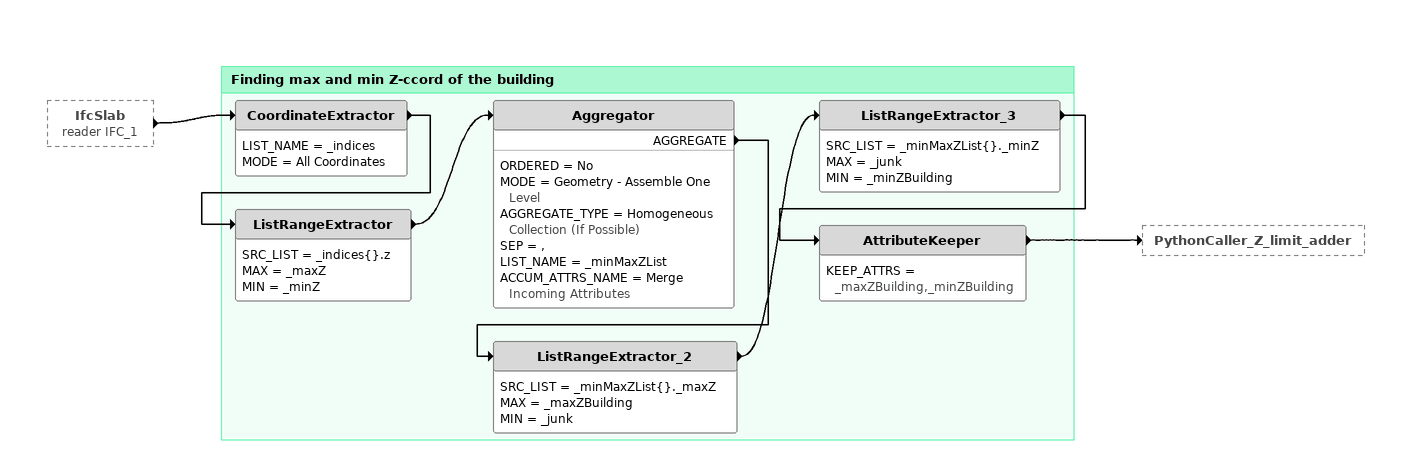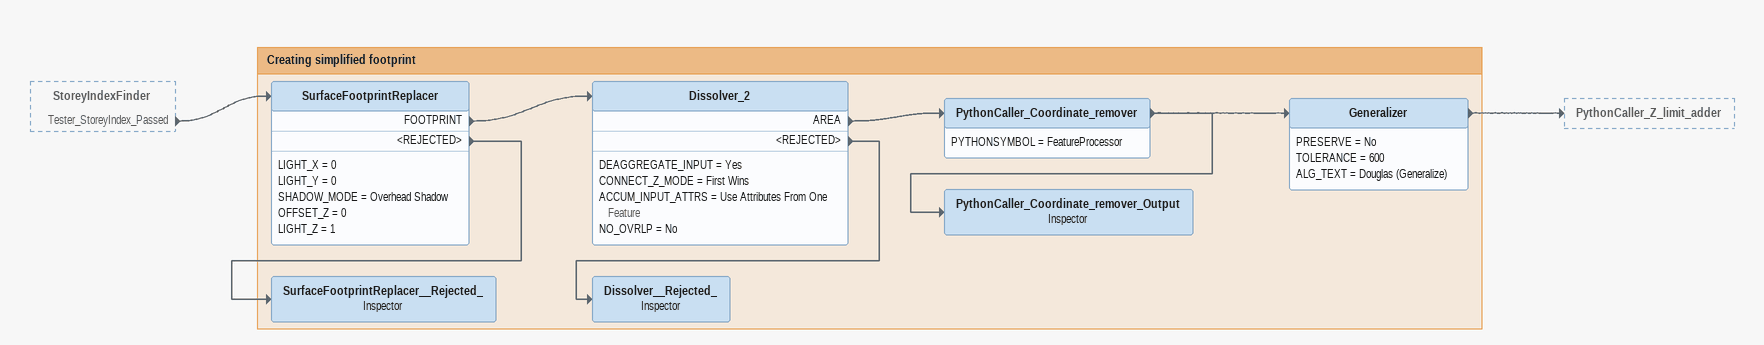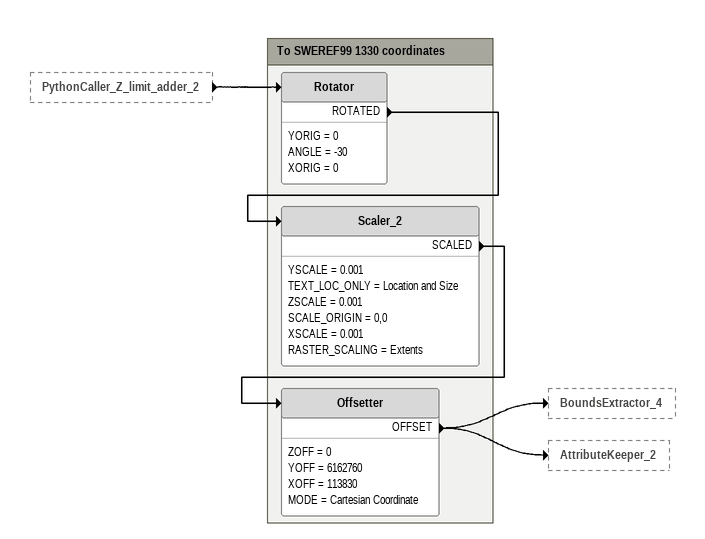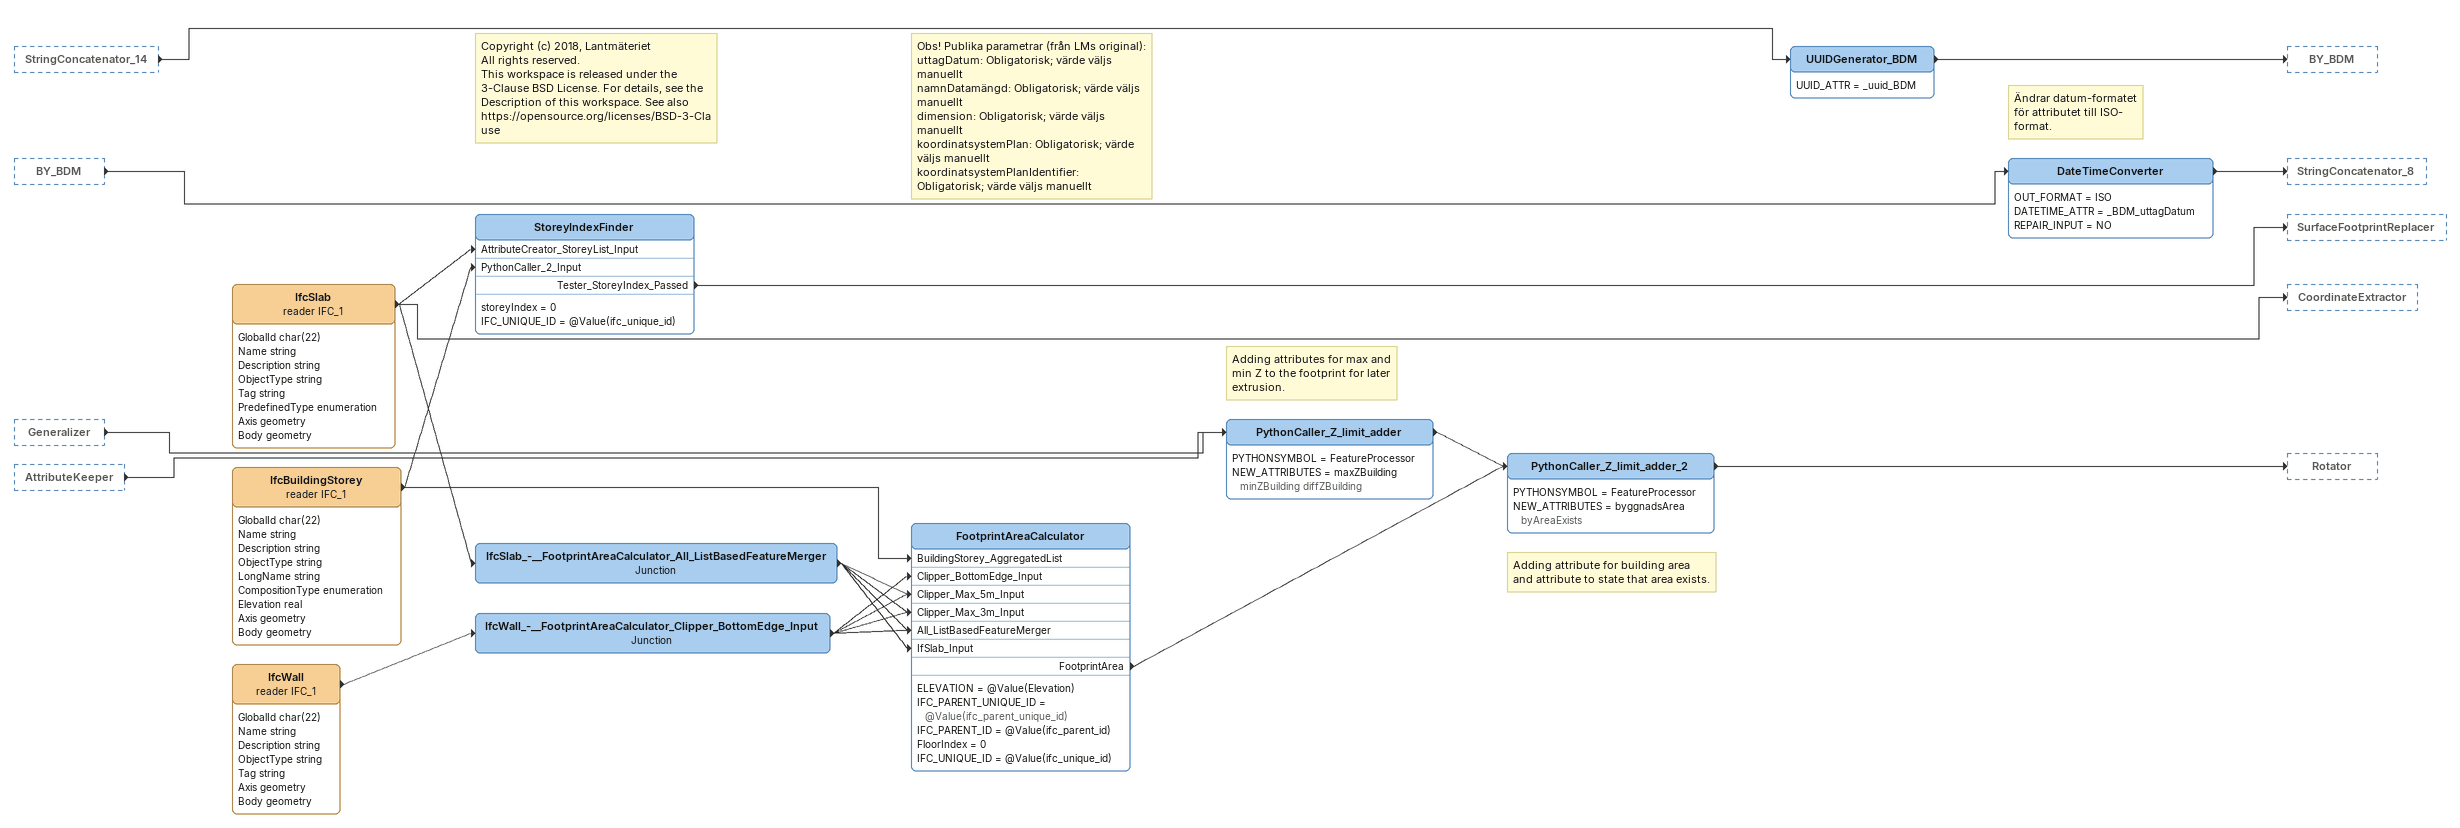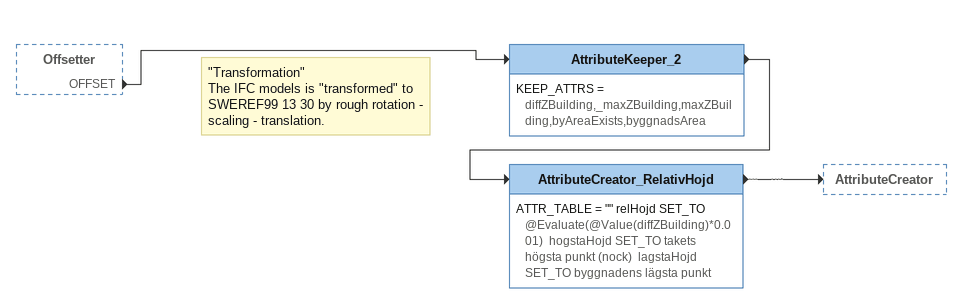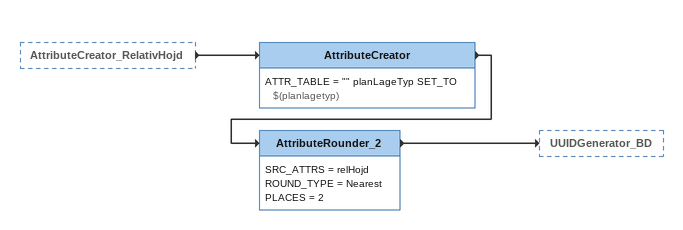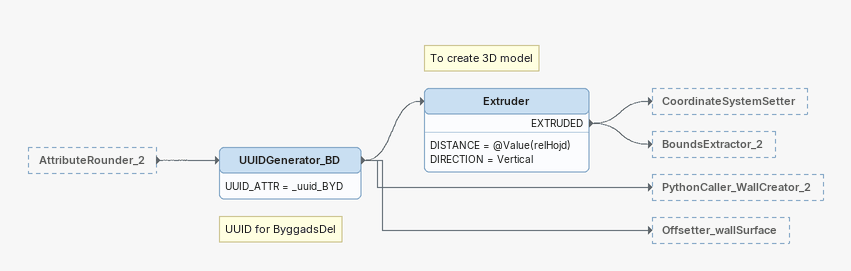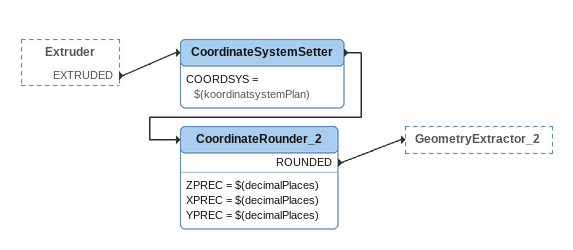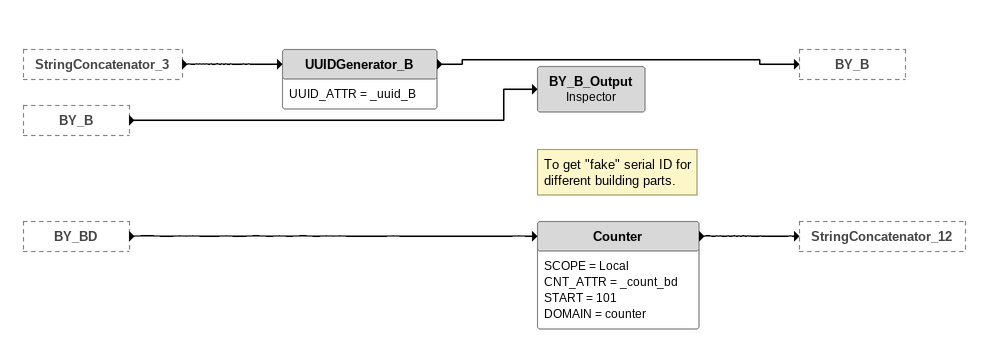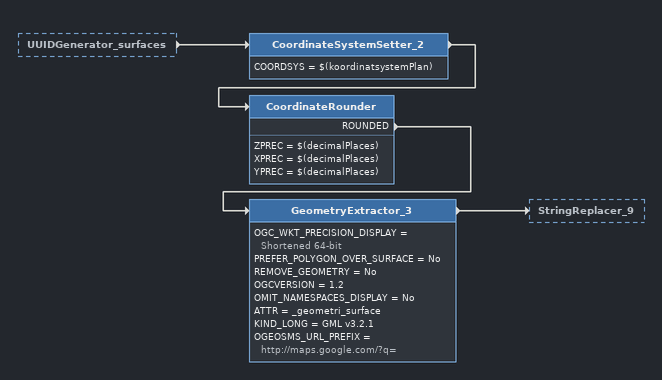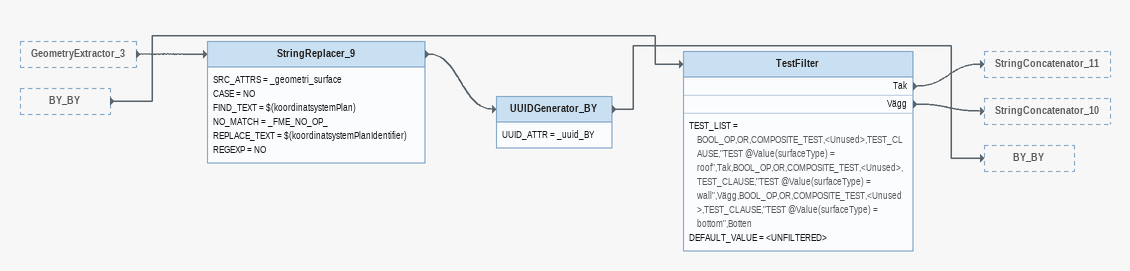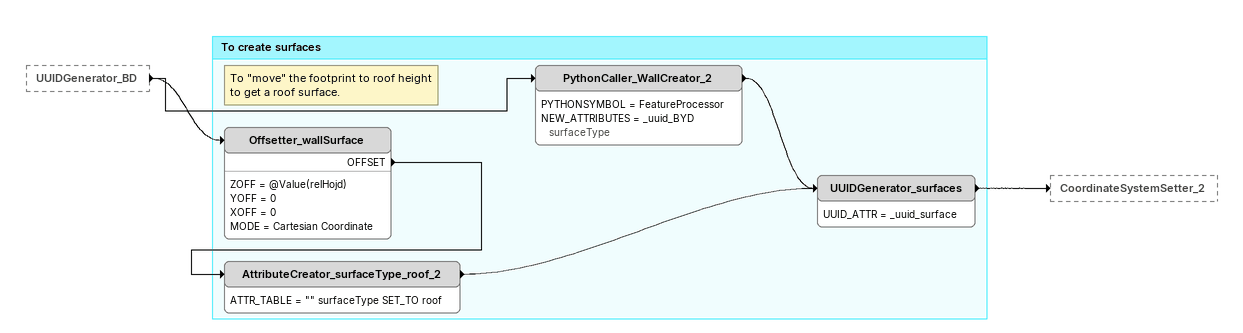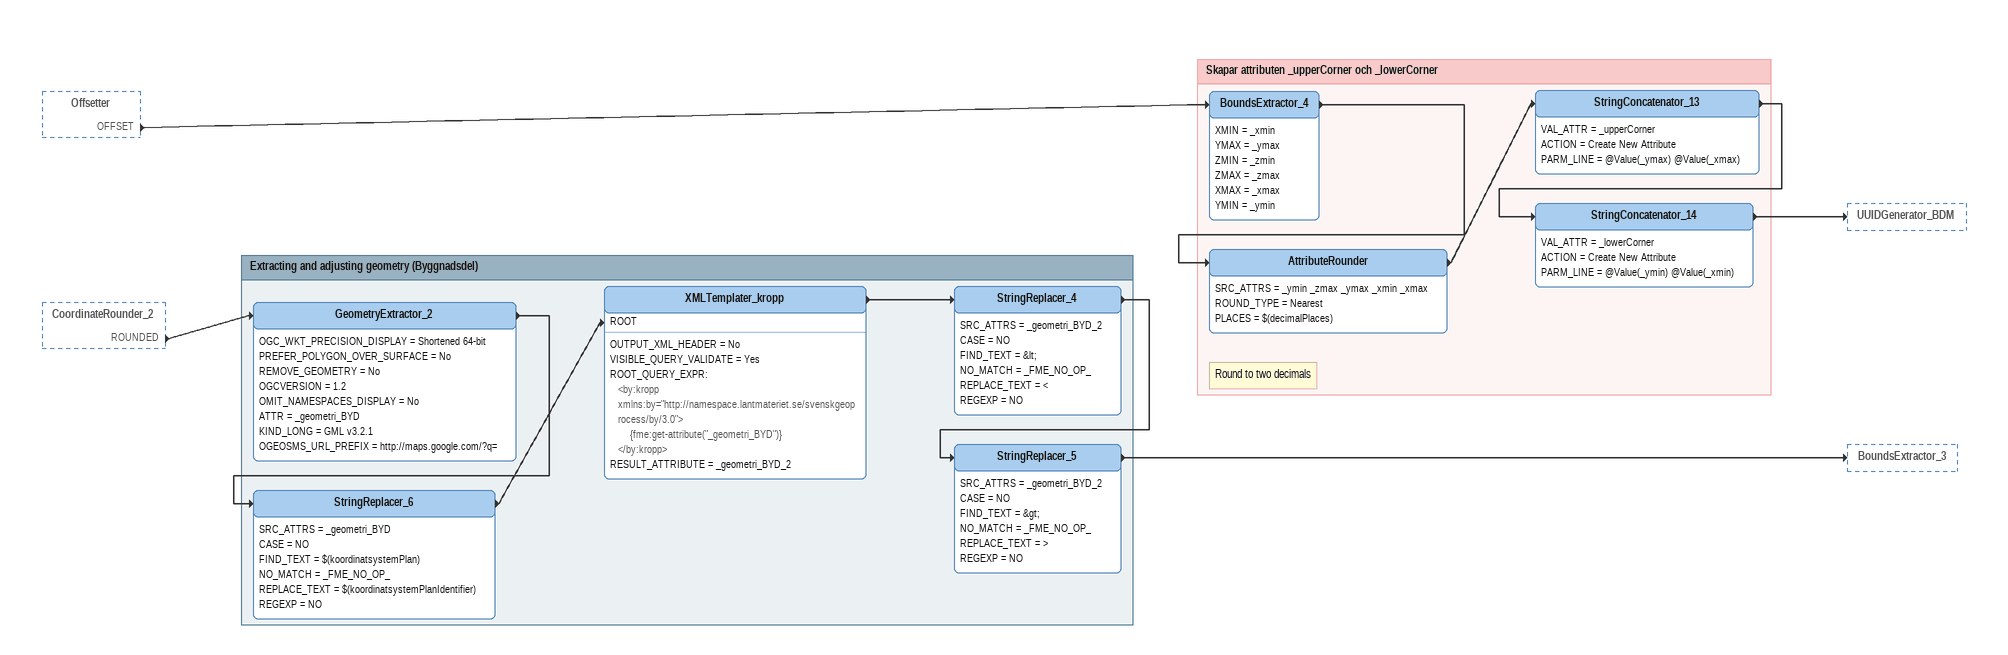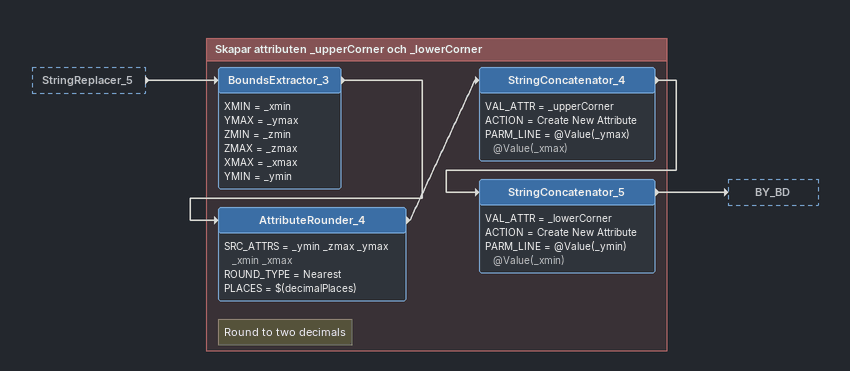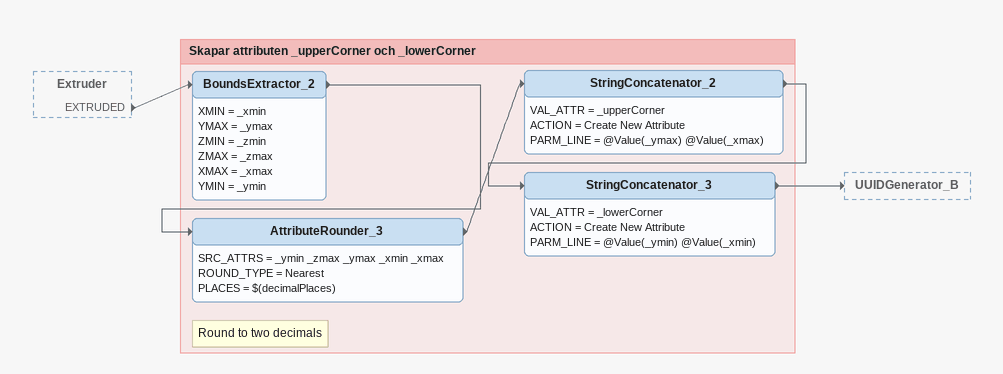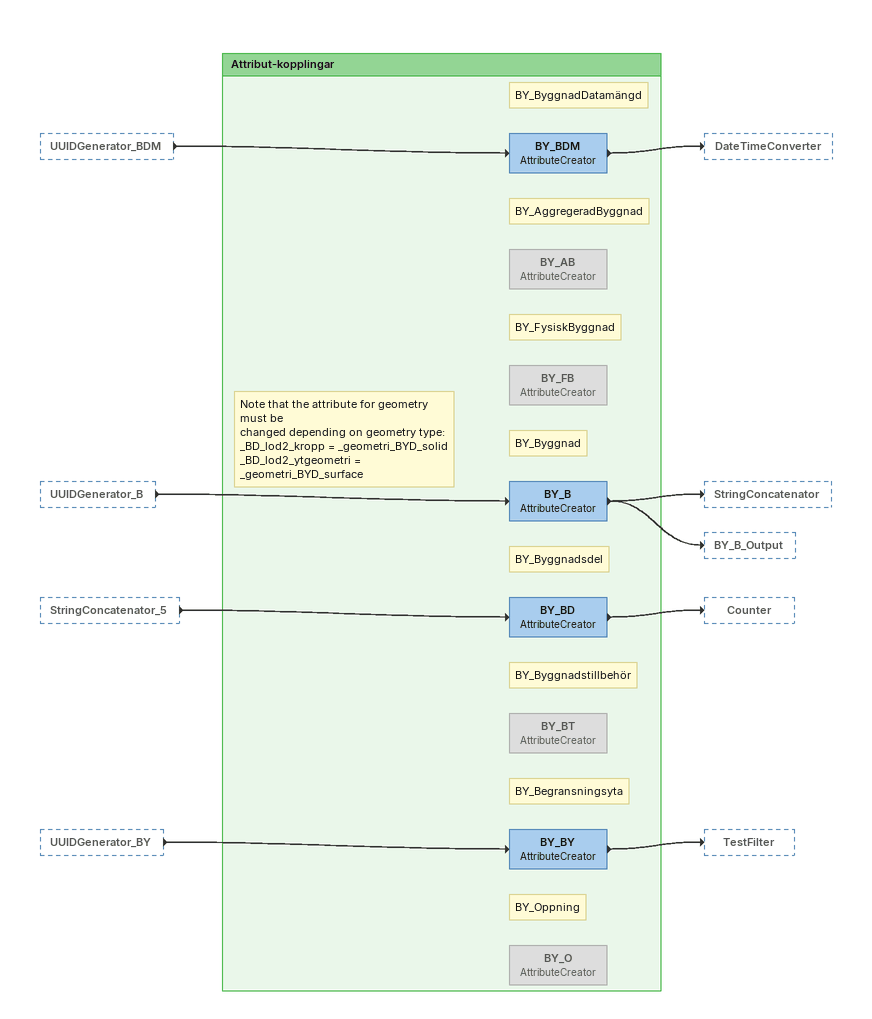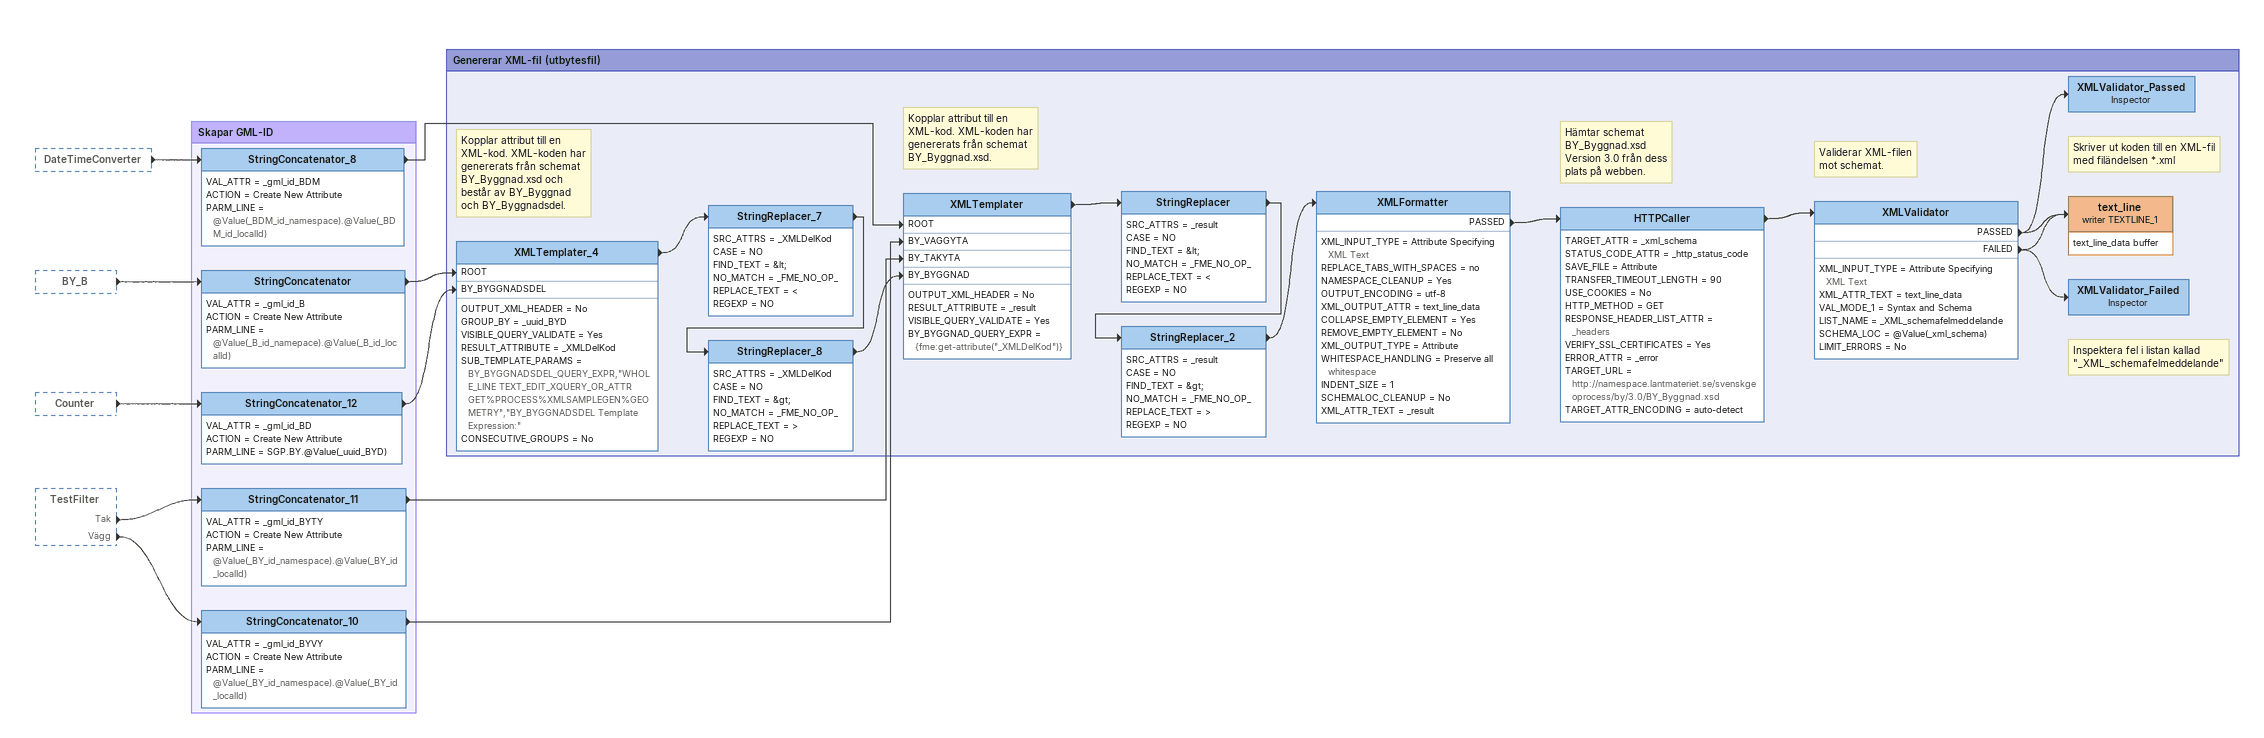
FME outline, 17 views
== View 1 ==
IfcSlab (reader IFC_1) [outside]
    -> CoordinateExtractor

Bookmark: Finding max and min Z-ccord of the building
CoordinateExtractor
    LIST_NAME = _indices
    MODE = All Coordinates
    -> ListRangeExtractor
ListRangeExtractor
    SRC_LIST = _indices{}.z
    MAX = _maxZ
    MIN = _minZ
    -> Aggregator
Aggregator
    ORDERED = No
    MODE = Geometry - Assemble One Level
    AGGREGATE_TYPE = Homogeneous Collection (If Possible)
    SEP = ,
    LIST_NAME = _minMaxZList
    ACCUM_ATTRS_NAME = Merge Incoming Attributes
    AGGREGATE -> ListRangeExtractor_2
ListRangeExtractor_2
    SRC_LIST = _minMaxZList{}._maxZ
    MAX = _maxZBuilding
    MIN = _junk
    -> ListRangeExtractor_3
ListRangeExtractor_3
    SRC_LIST = _minMaxZList{}._minZ
    MAX = _junk
    MIN = _minZBuilding
    -> AttributeKeeper
AttributeKeeper
    KEEP_ATTRS = _maxZBuilding,_minZBuilding
    -> PythonCaller_Z_limit_adder

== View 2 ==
StoreyIndexFinder [outside]
    Tester_StoreyIndex_Passed -> SurfaceFootprintReplacer

Bookmark: Creating simplified footprint
SurfaceFootprintReplacer
    LIGHT_X = 0
    LIGHT_Y = 0
    SHADOW_MODE = Overhead Shadow
    OFFSET_Z = 0
    LIGHT_Z = 1
    FOOTPRINT -> Dissolver_2
    <REJECTED> -> SurfaceFootprintReplacer__Rejected_
Dissolver_2
    DEAGGREGATE_INPUT = Yes
    CONNECT_Z_MODE = First Wins
    ACCUM_INPUT_ATTRS = Use Attributes From One Feature
    NO_OVRLP = No
    AREA -> PythonCaller_Coordinate_remover
    <REJECTED> -> Dissolver__Rejected_
PythonCaller_Coordinate_remover
    PYTHONSYMBOL = FeatureProcessor
    -> Generalizer
    -> PythonCaller_Coordinate_remover_Output
Generalizer
    PRESERVE = No
    TOLERANCE = 600
    ALG_TEXT = Douglas (Generalize)
    -> PythonCaller_Z_limit_adder
PythonCaller_Coordinate_remover_Output: Inspector
Dissolver__Rejected_: Inspector
SurfaceFootprintReplacer__Rejected_: Inspector

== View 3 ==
PythonCaller_Z_limit_adder_2 [outside]
    -> Rotator

Bookmark: To SWEREF99 1330 coordinates
Rotator
    YORIG = 0
    ANGLE = -30
    XORIG = 0
    ROTATED -> Scaler_2
Scaler_2
    YSCALE = 0.001
    TEXT_LOC_ONLY = Location and Size
    ZSCALE = 0.001
    SCALE_ORIGIN = 0,0
    XSCALE = 0.001
    RASTER_SCALING = Extents
    SCALED -> Offsetter
Offsetter
    ZOFF = 0
    YOFF = 6162760
    XOFF = 113830
    MODE = Cartesian Coordinate
    OFFSET -> BoundsExtractor_4
    OFFSET -> AttributeKeeper_2

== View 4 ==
StringConcatenator_14 [outside]
    -> UUIDGenerator_BDM
BY_BDM [outside]
    -> DateTimeConverter
Generalizer [outside]
    -> PythonCaller_Z_limit_adder
AttributeKeeper [outside]
    -> PythonCaller_Z_limit_adder
IfcSlab (reader IFC_1)
    attributes: GlobalId char(22), Name string, Description string, ObjectType string, Tag string, PredefinedType enumeration, Axis geometry, Body geometry
    -> StoreyIndexFinder [AttributeCreator_StoreyList_Input]
    -> CoordinateExtractor
    -> IfcSlab_-__FootprintAreaCalculator_All_ListBasedFeatureMerger
IfcSlab_-__FootprintAreaCalculator_All_ListBasedFeatureMerger: Junction
    -> FootprintAreaCalculator [All_ListBasedFeatureMerger]
    -> FootprintAreaCalculator [IfSlab_Input]
    -> FootprintAreaCalculator [Clipper_Max_3m_Input]
    -> FootprintAreaCalculator [Clipper_Max_5m_Input]
IfcBuildingStorey (reader IFC_1)
    attributes: GlobalId char(22), Name string, Description string, ObjectType string, LongName string, CompositionType enumeration, Elevation real, Axis geometry, Body geometry
    -> StoreyIndexFinder [PythonCaller_2_Input]
    -> FootprintAreaCalculator [BuildingStorey_AggregatedList]
Note: Copyright (c) 2018, Lantmäteriet / All rights reserved. / This workspace is released under the 3-Clause BSD License. For details, see the Description of this workspace. See also https://opensource.org/licenses/BSD-3-Clause
Note: Obs! Publika parametrar (från LMs original): / uttagDatum: Obligatorisk; värde väljs manuellt / namnDatamängd: Obligatorisk; värde väljs manuellt / dimension: Obligatorisk; värde väljs manuellt / koordinatsystemPlan: Obligatorisk; värde väljs manuellt / koordinatsystemPlanIdentifier: Obligatorisk; värde väljs manuellt
StoreyIndexFinder
    storeyIndex = 0
    IFC_UNIQUE_ID = @Value(ifc_unique_id)
    Tester_StoreyIndex_Passed -> SurfaceFootprintReplacer
Note: Adding attributes for max and / min Z to the footprint for later / extrusion.
PythonCaller_Z_limit_adder
    PYTHONSYMBOL = FeatureProcessor
    NEW_ATTRIBUTES = maxZBuilding minZBuilding diffZBuilding
    -> PythonCaller_Z_limit_adder_2
IfcWall (reader IFC_1)
    attributes: GlobalId char(22), Name string, Description string, ObjectType string, Tag string, Axis geometry, Body geometry
    -> IfcWall_-__FootprintAreaCalculator_Clipper_BottomEdge_Input
IfcWall_-__FootprintAreaCalculator_Clipper_BottomEdge_Input: Junction
    -> FootprintAreaCalculator [Clipper_BottomEdge_Input]
    -> FootprintAreaCalculator [Clipper_Max_5m_Input]
    -> FootprintAreaCalculator [Clipper_Max_3m_Input]
    -> FootprintAreaCalculator [All_ListBasedFeatureMerger]
FootprintAreaCalculator
    ELEVATION = @Value(Elevation)
    IFC_PARENT_UNIQUE_ID = @Value(ifc_parent_unique_id)
    IFC_PARENT_ID = @Value(ifc_parent_id)
    FloorIndex = 0
    IFC_UNIQUE_ID = @Value(ifc_unique_id)
    FootprintArea -> PythonCaller_Z_limit_adder_2
Note: Adding attribute for building area / and attribute to state that area exists.
PythonCaller_Z_limit_adder_2
    PYTHONSYMBOL = FeatureProcessor
    NEW_ATTRIBUTES = byggnadsArea byAreaExists
    -> Rotator
UUIDGenerator_BDM
    UUID_ATTR = _uuid_BDM
    -> BY_BDM
Note: Ändrar datum-formatet / för attributet till ISO- / format.
DateTimeConverter
    OUT_FORMAT = ISO
    DATETIME_ATTR = _BDM_uttagDatum
    REPAIR_INPUT = NO
    -> StringConcatenator_8

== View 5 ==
Offsetter [outside]
    OFFSET -> AttributeKeeper_2
AttributeKeeper_2
    KEEP_ATTRS = diffZBuilding,_maxZBuilding,maxZBuilding,byAreaExists,byggnadsArea
    -> AttributeCreator_RelativHojd
Note: "Transformation" / The IFC models is "transformed" to SWEREF99 13 30 by rough rotation - scaling - translation.
AttributeCreator_RelativHojd
    ATTR_TABLE = "" relHojd SET_TO @Evaluate(@Value(diffZBuilding)*0.001)  hogstaHojd SET_TO takets högsta punkt (nock)  lagstaHojd SET_TO byggnadens lägsta punkt
    -> AttributeCreator

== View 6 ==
AttributeCreator_RelativHojd [outside]
    -> AttributeCreator
AttributeCreator
    ATTR_TABLE = "" planLageTyp SET_TO $(planlagetyp)
    -> AttributeRounder_2
AttributeRounder_2
    SRC_ATTRS = relHojd
    ROUND_TYPE = Nearest
    PLACES = 2
    -> UUIDGenerator_BD

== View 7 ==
AttributeRounder_2 [outside]
    -> UUIDGenerator_BD
Note: UUID for ByggadsDel
UUIDGenerator_BD
    UUID_ATTR = _uuid_BYD
    -> Extruder
    -> PythonCaller_WallCreator_2
    -> Offsetter_wallSurface
Note: To create 3D model
Extruder
    DISTANCE = @Value(relHojd)
    DIRECTION = Vertical
    EXTRUDED -> CoordinateSystemSetter
    EXTRUDED -> BoundsExtractor_2

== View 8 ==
Extruder [outside]
    EXTRUDED -> CoordinateSystemSetter
CoordinateSystemSetter
    COORDSYS = $(koordinatsystemPlan)
    -> CoordinateRounder_2
CoordinateRounder_2
    ZPREC = $(decimalPlaces)
    XPREC = $(decimalPlaces)
    YPREC = $(decimalPlaces)
    ROUNDED -> GeometryExtractor_2

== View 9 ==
StringConcatenator_3 [outside]
    -> UUIDGenerator_B
BY_B [outside]
    -> BY_B_Output
BY_BD [outside]
    -> Counter
Note: To get "fake" serial ID for / different building parts.
Counter
    SCOPE = Local
    CNT_ATTR = _count_bd
    START = 101
    DOMAIN = counter
    -> StringConcatenator_12
UUIDGenerator_B
    UUID_ATTR = _uuid_B
    -> BY_B
BY_B_Output: Inspector

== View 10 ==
UUIDGenerator_surfaces [outside]
    -> CoordinateSystemSetter_2
CoordinateSystemSetter_2
    COORDSYS = $(koordinatsystemPlan)
    -> CoordinateRounder
CoordinateRounder
    ZPREC = $(decimalPlaces)
    XPREC = $(decimalPlaces)
    YPREC = $(decimalPlaces)
    ROUNDED -> GeometryExtractor_3
GeometryExtractor_3
    OGC_WKT_PRECISION_DISPLAY = Shortened 64-bit
    PREFER_POLYGON_OVER_SURFACE = No
    REMOVE_GEOMETRY = No
    OGCVERSION = 1.2
    OMIT_NAMESPACES_DISPLAY = No
    ATTR = _geometri_surface
    KIND_LONG = GML v3.2.1
    OGEOSMS_URL_PREFIX = http://maps.google.com/?q=
    -> StringReplacer_9

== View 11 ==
GeometryExtractor_3 [outside]
    -> StringReplacer_9
BY_BY [outside]
    -> TestFilter
StringReplacer_9
    SRC_ATTRS = _geometri_surface
    CASE = NO
    FIND_TEXT = $(koordinatsystemPlan)
    NO_MATCH = _FME_NO_OP_
    REPLACE_TEXT = $(koordinatsystemPlanIdentifier)
    REGEXP = NO
    -> UUIDGenerator_BY
UUIDGenerator_BY
    UUID_ATTR = _uuid_BY
    -> BY_BY
TestFilter
    TEST_LIST = BOOL_OP,OR,COMPOSITE_TEST,<Unused>,TEST_CLAUSE,"TEST @Value(surfaceType) = roof",Tak,BOOL_OP,OR,COMPOSITE_TEST,<Unused>,TEST_CLAUSE,"TEST @Value(surfaceType) = wall",Vägg,BOOL_OP,OR,COMPOSITE_TEST,<Unused>,TEST_CLAUSE,"TEST @Value(surfaceType) = bottom",Botten
    DEFAULT_VALUE = <UNFILTERED>
    Tak -> StringConcatenator_11
    Vägg -> StringConcatenator_10

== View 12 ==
UUIDGenerator_BD [outside]
    -> PythonCaller_WallCreator_2
    -> Offsetter_wallSurface

Bookmark: To create surfaces
PythonCaller_WallCreator_2
    PYTHONSYMBOL = FeatureProcessor
    NEW_ATTRIBUTES = _uuid_BYD surfaceType
    -> UUIDGenerator_surfaces
Note: To "move" the footprint to roof height / to get a roof surface.
Offsetter_wallSurface
    ZOFF = @Value(relHojd)
    YOFF = 0
    XOFF = 0
    MODE = Cartesian Coordinate
    OFFSET -> AttributeCreator_surfaceType_roof_2
AttributeCreator_surfaceType_roof_2
    ATTR_TABLE = "" surfaceType SET_TO roof
    -> UUIDGenerator_surfaces
UUIDGenerator_surfaces
    UUID_ATTR = _uuid_surface
    -> CoordinateSystemSetter_2

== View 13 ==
Offsetter [outside]
    OFFSET -> BoundsExtractor_4
CoordinateRounder_2 [outside]
    ROUNDED -> GeometryExtractor_2

Bookmark: Skapar attributen _upperCorner och _lowerCorner
BoundsExtractor_4
    XMIN = _xmin
    YMAX = _ymax
    ZMIN = _zmin
    ZMAX = _zmax
    XMAX = _xmax
    YMIN = _ymin
    -> AttributeRounder
Note: Round to two decimals
AttributeRounder
    SRC_ATTRS = _ymin _zmax _ymax _xmin _xmax
    ROUND_TYPE = Nearest
    PLACES = $(decimalPlaces)
    -> StringConcatenator_13
StringConcatenator_13
    VAL_ATTR = _upperCorner
    ACTION = Create New Attribute
    PARM_LINE = @Value(_ymax) @Value(_xmax)
    -> StringConcatenator_14
StringConcatenator_14
    VAL_ATTR = _lowerCorner
    ACTION = Create New Attribute
    PARM_LINE = @Value(_ymin) @Value(_xmin)
    -> UUIDGenerator_BDM

Bookmark: Extracting and adjusting geometry (Byggnadsdel)
GeometryExtractor_2
    OGC_WKT_PRECISION_DISPLAY = Shortened 64-bit
    PREFER_POLYGON_OVER_SURFACE = No
    REMOVE_GEOMETRY = No
    OGCVERSION = 1.2
    OMIT_NAMESPACES_DISPLAY = No
    ATTR = _geometri_BYD
    KIND_LONG = GML v3.2.1
    OGEOSMS_URL_PREFIX = http://maps.google.com/?q=
    -> StringReplacer_6
StringReplacer_6
    SRC_ATTRS = _geometri_BYD
    CASE = NO
    FIND_TEXT = $(koordinatsystemPlan)
    NO_MATCH = _FME_NO_OP_
    REPLACE_TEXT = $(koordinatsystemPlanIdentifier)
    REGEXP = NO
    -> XMLTemplater_kropp [ROOT]
XMLTemplater_kropp
    OUTPUT_XML_HEADER = No
    VISIBLE_QUERY_VALIDATE = Yes
    ROOT_QUERY_EXPR:
      <by:kropp xmlns:by="http://namespace.lantmateriet.se/svenskgeoprocess/by/3.0">
          {fme:get-attribute("_geometri_BYD")}
      </by:kropp>
    RESULT_ATTRIBUTE = _geometri_BYD_2
    -> StringReplacer_4
StringReplacer_4
    SRC_ATTRS = _geometri_BYD_2
    CASE = NO
    FIND_TEXT = &lt;
    NO_MATCH = _FME_NO_OP_
    REPLACE_TEXT = <
    REGEXP = NO
    -> StringReplacer_5
StringReplacer_5
    SRC_ATTRS = _geometri_BYD_2
    CASE = NO
    FIND_TEXT = &gt;
    NO_MATCH = _FME_NO_OP_
    REPLACE_TEXT = >
    REGEXP = NO
    -> BoundsExtractor_3

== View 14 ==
StringReplacer_5 [outside]
    -> BoundsExtractor_3

Bookmark: Skapar attributen _upperCorner och _lowerCorner
BoundsExtractor_3
    XMIN = _xmin
    YMAX = _ymax
    ZMIN = _zmin
    ZMAX = _zmax
    XMAX = _xmax
    YMIN = _ymin
    -> AttributeRounder_4
Note: Round to two decimals
AttributeRounder_4
    SRC_ATTRS = _ymin _zmax _ymax _xmin _xmax
    ROUND_TYPE = Nearest
    PLACES = $(decimalPlaces)
    -> StringConcatenator_4
StringConcatenator_4
    VAL_ATTR = _upperCorner
    ACTION = Create New Attribute
    PARM_LINE = @Value(_ymax) @Value(_xmax)
    -> StringConcatenator_5
StringConcatenator_5
    VAL_ATTR = _lowerCorner
    ACTION = Create New Attribute
    PARM_LINE = @Value(_ymin) @Value(_xmin)
    -> BY_BD

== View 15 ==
Extruder [outside]
    EXTRUDED -> BoundsExtractor_2

Bookmark: Skapar attributen _upperCorner och _lowerCorner
BoundsExtractor_2
    XMIN = _xmin
    YMAX = _ymax
    ZMIN = _zmin
    ZMAX = _zmax
    XMAX = _xmax
    YMIN = _ymin
    -> AttributeRounder_3
Note: Round to two decimals
AttributeRounder_3
    SRC_ATTRS = _ymin _zmax _ymax _xmin _xmax
    ROUND_TYPE = Nearest
    PLACES = $(decimalPlaces)
    -> StringConcatenator_2
StringConcatenator_2
    VAL_ATTR = _upperCorner
    ACTION = Create New Attribute
    PARM_LINE = @Value(_ymax) @Value(_xmax)
    -> StringConcatenator_3
StringConcatenator_3
    VAL_ATTR = _lowerCorner
    ACTION = Create New Attribute
    PARM_LINE = @Value(_ymin) @Value(_xmin)
    -> UUIDGenerator_B

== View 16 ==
UUIDGenerator_BDM [outside]
    -> BY_BDM
UUIDGenerator_B [outside]
    -> BY_B
StringConcatenator_5 [outside]
    -> BY_BD
UUIDGenerator_BY [outside]
    -> BY_BY

Bookmark: Attribut-kopplingar
Note: BY_ByggnadDatamängd
BY_BDM: AttributeCreator
    -> DateTimeConverter
Note: Note that the attribute for geometry must be / changed depending on geometry type: / _BD_lod2_kropp = _geometri_BYD_solid / _BD_lod2_ytgeometri = _geometri_BYD_surface
Note: BY_Byggnadsdel
BY_BD: AttributeCreator
    -> Counter
Note: BY_Byggnad
BY_B: AttributeCreator
    -> StringConcatenator
    -> BY_B_Output
Note: BY_Begransningsyta
BY_BY: AttributeCreator
    -> TestFilter
Note: BY_AggregeradByggnad
BY_AB: AttributeCreator [off]
Note: BY_FysiskByggnad
BY_FB: AttributeCreator [off]
Note: BY_Byggnadstillbehör
BY_BT: AttributeCreator [off]
Note: BY_Oppning
BY_O: AttributeCreator [off]

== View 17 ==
DateTimeConverter [outside]
    -> StringConcatenator_8
BY_B [outside]
    -> StringConcatenator
Counter [outside]
    -> StringConcatenator_12
TestFilter [outside]
    Tak -> StringConcatenator_11
    Vägg -> StringConcatenator_10

Bookmark: Skapar GML-ID
StringConcatenator_8
    VAL_ATTR = _gml_id_BDM
    ACTION = Create New Attribute
    PARM_LINE = @Value(_BDM_id_namespace).@Value(_BDM_id_localId)
    -> XMLTemplater [ROOT]
StringConcatenator_12
    VAL_ATTR = _gml_id_BD
    ACTION = Create New Attribute
    PARM_LINE = SGP.BY.@Value(_uuid_BYD)
    -> XMLTemplater_4 [BY_BYGGNADSDEL]
StringConcatenator
    VAL_ATTR = _gml_id_B
    ACTION = Create New Attribute
    PARM_LINE = @Value(_B_id_namepace).@Value(_B_id_localId)
    -> XMLTemplater_4 [ROOT]
StringConcatenator_11
    VAL_ATTR = _gml_id_BYTY
    ACTION = Create New Attribute
    PARM_LINE = @Value(_BY_id_namespace).@Value(_BY_id_localId)
    -> XMLTemplater [BY_TAKYTA]
StringConcatenator_10
    VAL_ATTR = _gml_id_BYVY
    ACTION = Create New Attribute
    PARM_LINE = @Value(_BY_id_namespace).@Value(_BY_id_localId)
    -> XMLTemplater [BY_VAGGYTA]

Bookmark: Genererar XML-fil (utbytesfil)
Note: Kopplar attribut till en / XML-kod. XML-koden har / genererats från schemat / BY_Byggnad.xsd och / består av BY_Byggnad / och BY_Byggnadsdel.
XMLTemplater_4
    OUTPUT_XML_HEADER = No
    GROUP_BY = _uuid_BYD
    VISIBLE_QUERY_VALIDATE = Yes
    RESULT_ATTRIBUTE = _XMLDelKod
    SUB_TEMPLATE_PARAMS = BY_BYGGNADSDEL_QUERY_EXPR,"WHOLE_LINE TEXT_EDIT_XQUERY_OR_ATTR GET%PROCESS%XMLSAMPLEGEN%GEOMETRY","BY_BYGGNADSDEL Template Expression:"
    CONSECUTIVE_GROUPS = No
    -> StringReplacer_7
StringReplacer_7
    SRC_ATTRS = _XMLDelKod
    CASE = NO
    FIND_TEXT = &lt;
    NO_MATCH = _FME_NO_OP_
    REPLACE_TEXT = <
    REGEXP = NO
    -> StringReplacer_8
StringReplacer_8
    SRC_ATTRS = _XMLDelKod
    CASE = NO
    FIND_TEXT = &gt;
    NO_MATCH = _FME_NO_OP_
    REPLACE_TEXT = >
    REGEXP = NO
    -> XMLTemplater [BY_BYGGNAD]
Note: Kopplar attribut till en / XML-kod. XML-koden har / genererats från schemat / BY_Byggnad.xsd.
XMLTemplater
    OUTPUT_XML_HEADER = No
    RESULT_ATTRIBUTE = _result
    VISIBLE_QUERY_VALIDATE = Yes
    BY_BYGGNAD_QUERY_EXPR = {fme:get-attribute("_XMLDelKod")}
    -> StringReplacer
StringReplacer
    SRC_ATTRS = _result
    CASE = NO
    FIND_TEXT = &lt;
    NO_MATCH = _FME_NO_OP_
    REPLACE_TEXT = <
    REGEXP = NO
    -> StringReplacer_2
StringReplacer_2
    SRC_ATTRS = _result
    CASE = NO
    FIND_TEXT = &gt;
    NO_MATCH = _FME_NO_OP_
    REPLACE_TEXT = >
    REGEXP = NO
    -> XMLFormatter
XMLFormatter
    XML_INPUT_TYPE = Attribute Specifying XML Text
    REPLACE_TABS_WITH_SPACES = no
    NAMESPACE_CLEANUP = Yes
    OUTPUT_ENCODING = utf-8
    XML_OUTPUT_ATTR = text_line_data
    COLLAPSE_EMPTY_ELEMENT = Yes
    REMOVE_EMPTY_ELEMENT = No
    XML_OUTPUT_TYPE = Attribute
    WHITESPACE_HANDLING = Preserve all whitespace
    INDENT_SIZE = 1
    SCHEMALOC_CLEANUP = No
    XML_ATTR_TEXT = _result
    PASSED -> HTTPCaller
Note: Hämtar schemat / BY_Byggnad.xsd / Version 3.0 från dess / plats på webben.
HTTPCaller
    TARGET_ATTR = _xml_schema
    STATUS_CODE_ATTR = _http_status_code
    SAVE_FILE = Attribute
    TRANSFER_TIMEOUT_LENGTH = 90
    USE_COOKIES = No
    HTTP_METHOD = GET
    RESPONSE_HEADER_LIST_ATTR = _headers
    VERIFY_SSL_CERTIFICATES = Yes
    ERROR_ATTR = _error
    TARGET_URL = http://namespace.lantmateriet.se/svenskgeoprocess/by/3.0/BY_Byggnad.xsd
    TARGET_ATTR_ENCODING = auto-detect
    -> XMLValidator
Note: Validerar XML-filen / mot schemat.
XMLValidator
    XML_INPUT_TYPE = Attribute Specifying XML Text
    XML_ATTR_TEXT = text_line_data
    VAL_MODE_1 = Syntax and Schema
    LIST_NAME = _XML_schemafelmeddelande
    SCHEMA_LOC = @Value(_xml_schema)
    LIMIT_ERRORS = No
    PASSED -> text_line (writer TEXTLINE_1)
    PASSED -> XMLValidator_Passed
    FAILED -> XMLValidator_Failed
    FAILED -> text_line (writer TEXTLINE_1)
XMLValidator_Passed: Inspector
Note: Skriver ut koden till en XML-fil / med filändelsen *.xml
text_line (writer TEXTLINE_1)
    attributes: text_line_data buffer
Note: Inspektera fel i listan kallad / "_XML_schemafelmeddelande"
XMLValidator_Failed: Inspector
